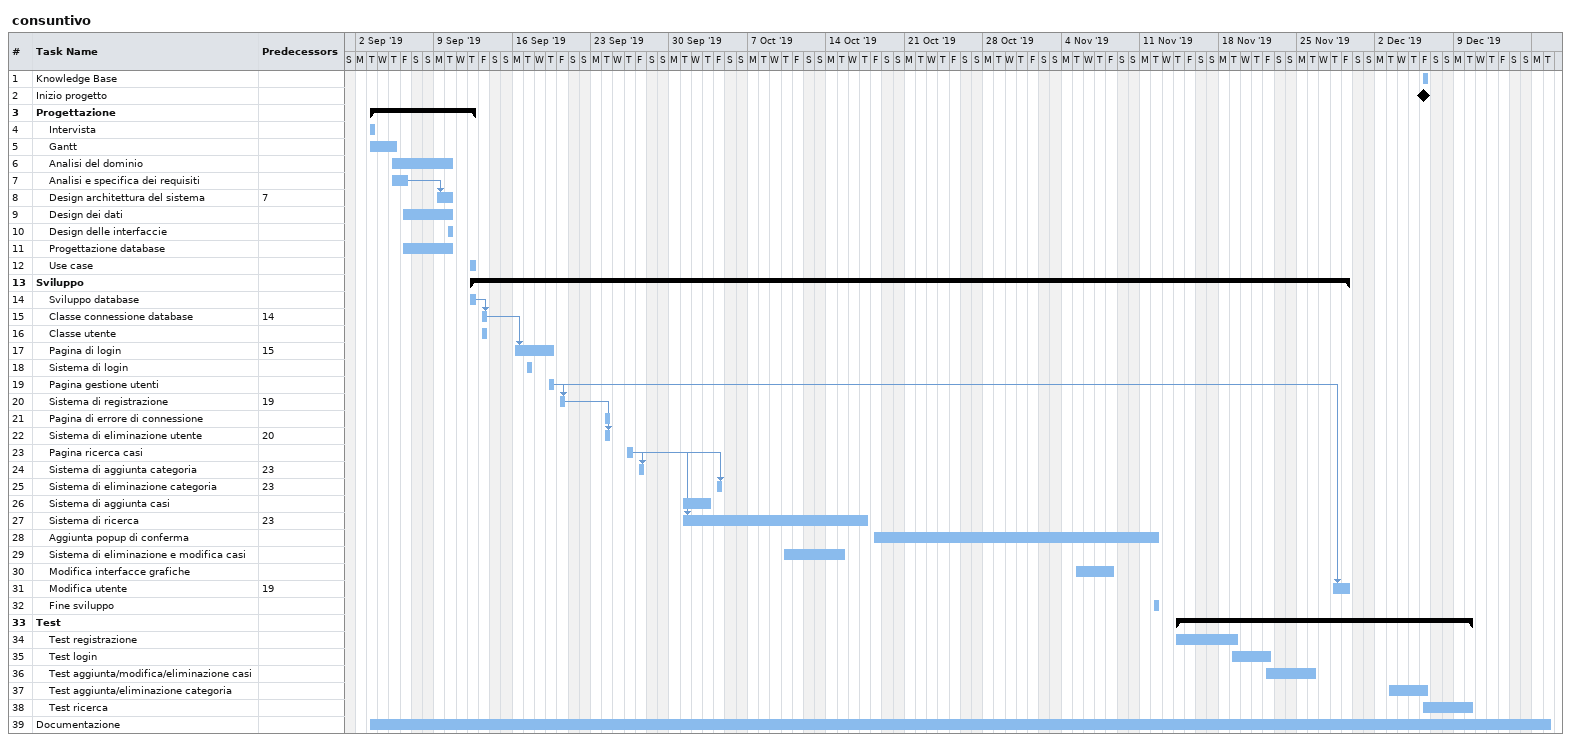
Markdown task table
consuntivo

| ID | Level | Task | Start | Finish | Predecessors |
|---|---|---|---|---|---|
| 1 | 1 | Knowledge Base | 2019-12-06 | 2019-12-06 |  |
| 2 | 1 | Inizio progetto (milestone) | 2019-12-06 | 2019-12-06 |  |
| 3 | 1 | **Progettazione** | 2019-09-03 | 2019-09-12 |  |
| 4 | 2 | Intervista | 2019-09-03 | 2019-09-03 |  |
| 5 | 2 | Gantt | 2019-09-03 | 2019-09-05 |  |
| 6 | 2 | Analisi del dominio | 2019-09-05 | 2019-09-10 |  |
| 7 | 2 | Analisi e specifica dei requisiti | 2019-09-05 | 2019-09-06 |  |
| 8 | 2 | Design architettura del sistema | 2019-09-09 | 2019-09-10 | 7 |
| 9 | 2 | Design dei dati | 2019-09-06 | 2019-09-10 |  |
| 10 | 2 | Design delle interfaccie | 2019-09-10 | 2019-09-10 |  |
| 11 | 2 | Progettazione database | 2019-09-06 | 2019-09-10 |  |
| 12 | 2 | Use case | 2019-09-12 | 2019-09-12 |  |
| 13 | 1 | **Sviluppo** | 2019-09-12 | 2019-11-29 |  |
| 14 | 2 | Sviluppo database | 2019-09-12 | 2019-09-12 |  |
| 15 | 2 | Classe connessione database | 2019-09-13 | 2019-09-13 | 14 |
| 16 | 2 | Classe utente | 2019-09-13 | 2019-09-13 |  |
| 17 | 2 | Pagina di login | 2019-09-16 | 2019-09-19 | 15 |
| 18 | 2 | Sistema di login | 2019-09-17 | 2019-09-17 |  |
| 19 | 2 | Pagina gestione utenti | 2019-09-19 | 2019-09-19 |  |
| 20 | 2 | Sistema di registrazione | 2019-09-20 | 2019-09-20 | 19 |
| 21 | 2 | Pagina di errore di connessione | 2019-09-24 | 2019-09-24 |  |
| 22 | 2 | Sistema di eliminazione utente | 2019-09-24 | 2019-09-24 | 20 |
| 23 | 2 | Pagina ricerca casi | 2019-09-26 | 2019-09-26 |  |
| 24 | 2 | Sistema di aggiunta categoria | 2019-09-27 | 2019-09-27 | 23 |
| 25 | 2 | Sistema di eliminazione categoria | 2019-10-04 | 2019-10-04 | 23 |
| 26 | 2 | Sistema di aggiunta casi | 2019-10-01 | 2019-10-03 |  |
| 27 | 2 | Sistema di ricerca | 2019-10-01 | 2019-10-17 | 23 |
| 28 | 2 | Aggiunta popup di conferma | 2019-10-18 | 2019-11-12 |  |
| 29 | 2 | Sistema di eliminazione e modifica casi | 2019-10-10 | 2019-10-15 |  |
| 30 | 2 | Modifica interfacce grafiche | 2019-11-05 | 2019-11-08 |  |
| 31 | 2 | Modifica utente | 2019-11-28 | 2019-11-29 | 19 |
| 32 | 2 | Fine sviluppo | 2019-11-12 | 2019-11-12 |  |
| 33 | 1 | **Test** | 2019-11-14 | 2019-12-10 |  |
| 34 | 2 | Test registrazione | 2019-11-14 | 2019-11-19 |  |
| 35 | 2 | Test login | 2019-11-19 | 2019-11-22 |  |
| 36 | 2 | Test aggiunta/modifica/eliminazione casi | 2019-11-22 | 2019-11-26 |  |
| 37 | 2 | Test aggiunta/eliminazione categoria | 2019-12-03 | 2019-12-06 |  |
| 38 | 2 | Test ricerca | 2019-12-06 | 2019-12-10 |  |
| 39 | 1 | Documentazione | 2019-09-03 | 2019-12-17 |  |
